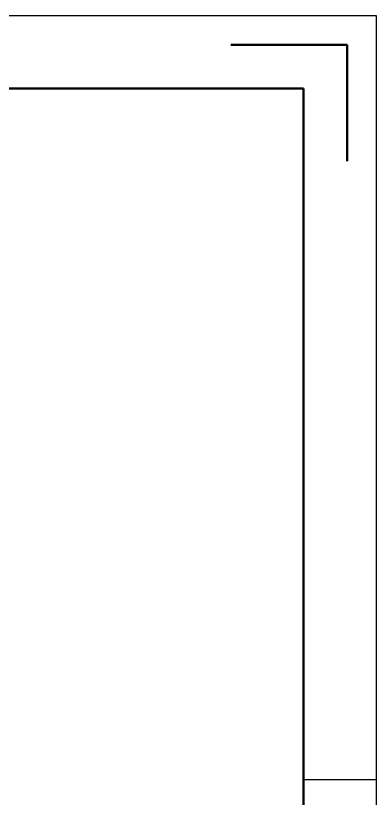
# Model space of a CAD drawing. Header units: millimetres. Extents: x 36114 to 137034, y 22418 to 93776.
# Drawn here: x 120195 to 137034, y 57229 to 93776 of the extents above; entities that cross this region are included whole.
import ezdxf

# ---------------------------------------------------------------- set-up
doc = ezdxf.new("R2010")
doc.units = ezdxf.units.MM
doc.layers.add('\\M+5D7DC\\M+5C4DA\\M+5BFF2\\M+5CFDF', color=254, linetype='Continuous', lineweight=50)
doc.layers.add('\\M+5D7DC\\M+5CDE2\\M+5BFF2\\M+5CFDF', color=254, linetype='Continuous', lineweight=30)

# ---------------------------------------------------------------- blocks, each defined once
blk = doc.blocks.new('frame')
at = {"layer": '\\M+5D7DC\\M+5C4DA\\M+5BFF2\\M+5CFDF'}
for p, q in [((3553.38, 2740.39), (3537.38, 2740.39)), ((3553.38, 2740.39), (3553.38, 2724.39)), ((3270.38, 2734.39), (3547.38, 2734.39)), ((3547.38, 2734.39), (3547.38, 2544.39))]:
    blk.add_line(p, q, dxfattribs=at)
at = {"layer": '\\M+5D7DC\\M+5CDE2\\M+5BFF2\\M+5CFDF'}
for p, q in [((3260.38, 2744.39), (3557.38, 2744.39)), ((3557.38, 2744.39), (3557.38, 2534.39)), ((3557.38, 2639.39), (3547.38, 2639.39))]:
    blk.add_line(p, q, dxfattribs=at)

msp = doc.modelspace()

# ---------------------------------------------------------------- block references
at = {"layer": '\\M+5D7DC\\M+5C4DA\\M+5BFF2\\M+5CFDF', "xscale": 339.7979797979797, "yscale": 339.7979797979797, "zscale": 339.7979797979797}
msp.add_blockref('frame', (-1071758, -838762), dxfattribs=at)

doc.saveas('drawing.dxf')
